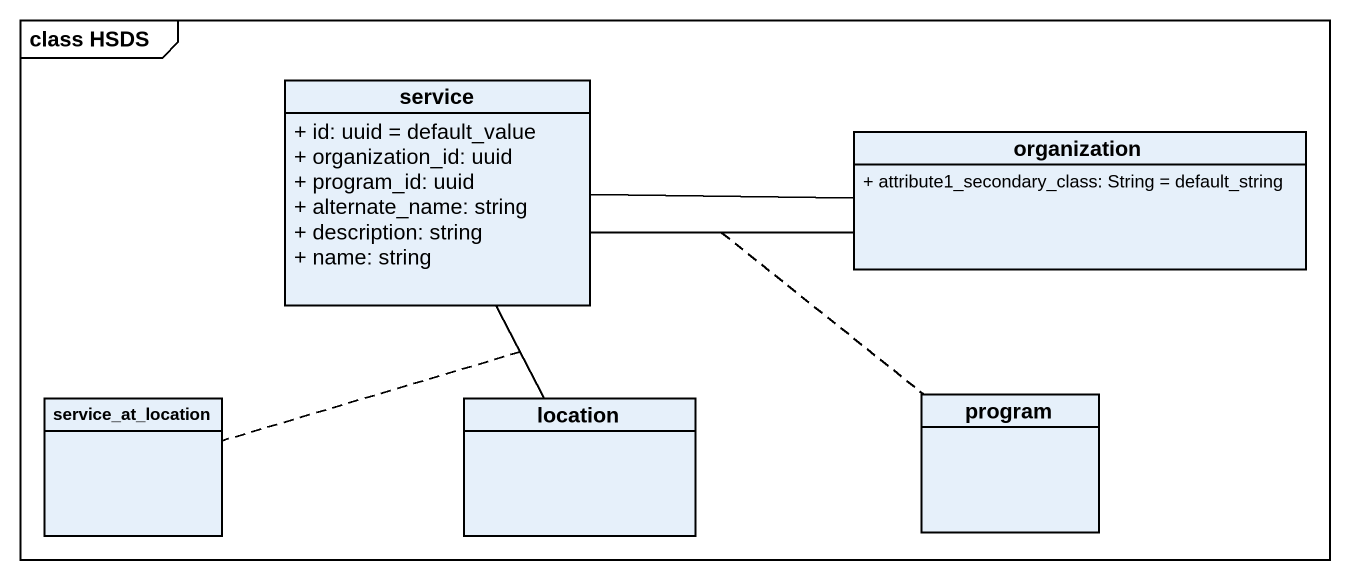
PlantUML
@startuml
mainframe class HSDS
hide circle
hide empty members
skinparam classAttributeIconSize 0
class service {
  + id: uuid = default_value
  + organization_id: uuid
  + program_id: uuid
  + alternate_name: string
  + description: string
  + name: string
}
class organization {
  + attribute1_secondary_class: String = default_string
}
class service_at_location
class location
class program
service -- location
(service, location) .. service_at_location
organization -left- service
organization -left- service
(organization, service) .. program
@enduml
